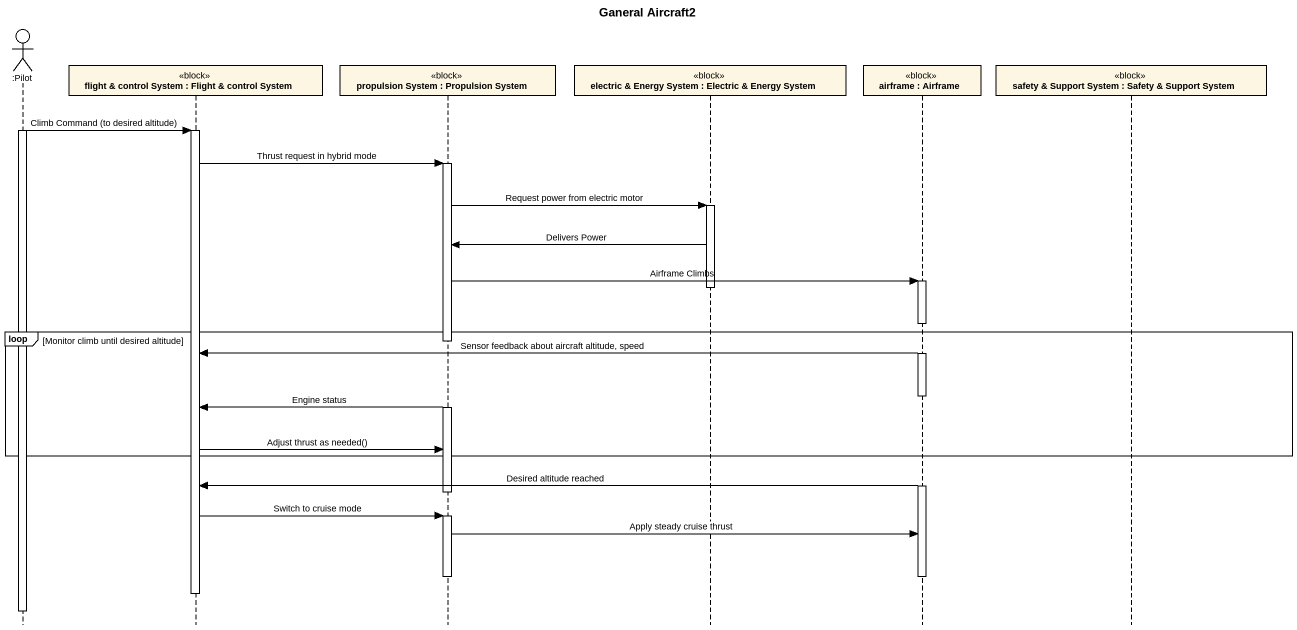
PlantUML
@startuml
title Ganeral Aircraft2
hide footbox
actor ":Pilot" as Pilot
participant "flight & control System : Flight & control System" as flight_control_System <<block>>
participant "propulsion System : Propulsion System" as propulsion_System <<block>>
participant "electric & Energy System : Electric & Energy System" as electric_Energy_System <<block>>
participant "airframe : Airframe" as airframe <<block>>
participant "safety & Support System : Safety & Support System" as safety_Support_System <<block>>

activate Pilot
Pilot -> flight_control_System : Climb Command (to desired altitude)
activate flight_control_System
flight_control_System -> propulsion_System : Thrust request in hybrid mode
activate propulsion_System
propulsion_System -> electric_Energy_System : Request power from electric motor
activate electric_Energy_System
electric_Energy_System -> propulsion_System : Delivers Power
propulsion_System -> airframe : Airframe Climbs
activate airframe
deactivate electric_Energy_System
loop Monitor climb until desired altitude
  deactivate propulsion_System
  airframe -> flight_control_System : Sensor feedback about aircraft altitude, speed
  deactivate airframe
  activate propulsion_System
  propulsion_System -> flight_control_System : Engine status
  flight_control_System -> propulsion_System : Adjust thrust as needed()
end
activate airframe
airframe -> flight_control_System : Desired altitude reached
deactivate propulsion_System
flight_control_System -> propulsion_System : Switch to cruise mode
activate propulsion_System
propulsion_System -> airframe : Apply steady cruise thrust
deactivate airframe
deactivate propulsion_System
deactivate flight_control_System
deactivate Pilot
@enduml
